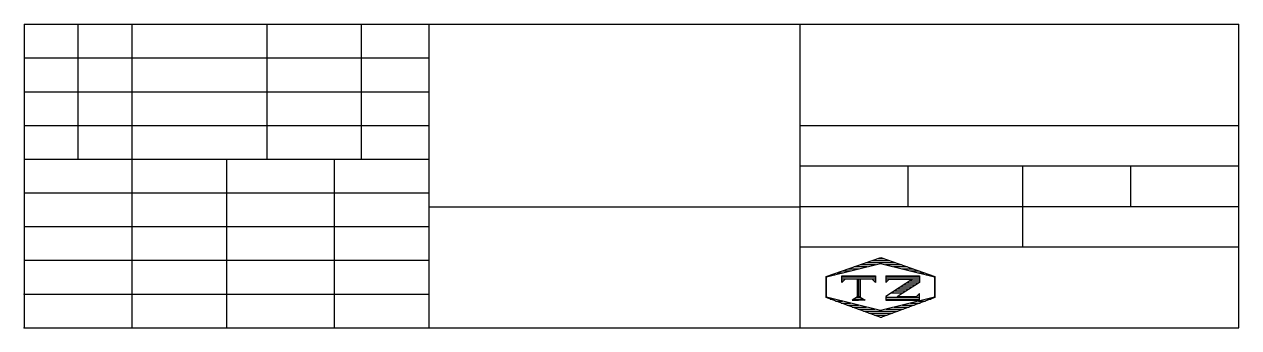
# Model space of a CAD drawing. Header units: millimetres. Extents: x 0 to 19776, y -228 to 5940.
# Drawn here: x 10794 to 19776, y 3333 to 5578 of the extents above; entities that cross this region are included whole.
import ezdxf

# ---------------------------------------------------------------- set-up
doc = ezdxf.new("R2010")
doc.units = ezdxf.units.MM
doc.header["$LTSCALE"] = 200
doc.layers.add('THICK', color=7, linetype='Continuous')

# ---------------------------------------------------------------- blocks, each defined once
blk = doc.blocks.new('*X44')
at = {"color": 0}
for p, q in [((127.06, 7.8), (132.06, 7.8)), ((127.06, 7.5), (132.06, 7.5)), ((127.06, 7.2), (127.32, 7.2)), ((130.62, 7.2), (132.06, 7.2)), ((127.84, 5.4), (129.64, 5.4)), ((128.3, 5.7), (130.1, 5.7)), ((128.77, 6), (130.57, 6)), ((129.23, 6.3), (131.04, 6.3)), ((129.7, 6.6), (131.51, 6.6)), ((130.16, 6.9), (131.98, 6.9))]:
    blk.add_line(p, q, dxfattribs=at)
blk = doc.blocks.new('*X45')
at = {"color": 0}
for p, q in [((127.06, 4.8), (132.06, 4.8)), ((127.06, 4.5), (132.06, 4.5)), ((131.84, 5.1), (132.06, 5.1))]:
    blk.add_line(p, q, dxfattribs=at)
blk = doc.blocks.new('*X43')
at = {"color": 0}
for p, q in [((122.34, 4.5), (123.72, 4.5)), ((122.82, 4.8), (123.24, 4.8))]:
    blk.add_line(p, q, dxfattribs=at)
blk = doc.blocks.new('*X42')
at = {"color": 0}
for p, q in [((120.53, 7.8), (125.53, 7.8)), ((120.53, 7.5), (125.53, 7.5)), ((120.53, 7.2), (120.79, 7.2)), ((125.27, 7.2), (125.53, 7.2))]:
    blk.add_line(p, q, dxfattribs=at)
blk = doc.blocks.new('*X41')
at = {"color": 0}
for p, q in [((121.52, 9), (123.12, 9)), ((122.38, 9.3), (124.32, 9.3)), ((123.24, 9.6), (125.52, 9.6)), ((124.1, 9.9), (128.52, 9.9)), ((124.97, 10.2), (127.67, 10.2)), ((125.83, 10.5), (126.82, 10.5)), ((127.02, 9.6), (129.37, 9.6)), ((128.22, 9.3), (130.22, 9.3)), ((129.42, 9), (131.07, 9)), ((118.22, 7.8), (118.32, 7.8)), ((118.22, 7.5), (118.27, 7.5)), ((118.22, 7.2), (118.27, 7.2)), ((118.94, 8.1), (119.52, 8.1)), ((119.8, 8.4), (120.72, 8.4)), ((120.66, 8.7), (121.92, 8.7)), ((130.62, 8.7), (131.92, 8.7)), ((131.82, 8.4), (132.77, 8.4)), ((133.02, 8.1), (133.62, 8.1)), ((134.22, 7.8), (134.32, 7.8)), ((134.27, 7.5), (134.32, 7.5)), ((134.27, 7.2), (134.32, 7.2)), ((118.22, 6.9), (118.27, 6.9)), ((118.22, 6.6), (118.27, 6.6)), ((118.22, 6.3), (118.27, 6.3)), ((118.22, 6), (118.27, 6)), ((118.22, 5.7), (118.27, 5.7)), ((118.22, 5.4), (118.27, 5.4)), ((134.27, 6.9), (134.32, 6.9)), ((134.27, 6.6), (134.32, 6.6)), ((134.27, 6.3), (134.32, 6.3)), ((134.27, 6), (134.32, 6)), ((134.27, 5.7), (134.32, 5.7)), ((134.27, 5.4), (134.32, 5.4)), ((118.22, 5.1), (118.27, 5.1)), ((118.22, 4.8), (118.27, 4.8)), ((118.79, 4.5), (119.42, 4.5)), ((119.61, 4.2), (120.62, 4.2)), ((120.43, 3.9), (121.82, 3.9)), ((121.26, 3.6), (123.02, 3.6)), ((129.52, 3.6), (131.32, 3.6)), ((130.72, 3.9), (132.14, 3.9)), ((131.92, 4.2), (132.95, 4.2)), ((133.12, 4.5), (133.76, 4.5)), ((134.27, 5.1), (134.32, 5.1)), ((134.27, 4.8), (134.32, 4.8)), ((122.08, 3.3), (124.22, 3.3)), ((122.91, 3), (125.42, 3)), ((123.73, 2.7), (128.89, 2.7)), ((124.55, 2.4), (128.07, 2.4)), ((125.38, 2.1), (127.26, 2.1)), ((126.2, 1.8), (126.45, 1.8)), ((127.12, 3), (129.7, 3)), ((128.32, 3.3), (130.51, 3.3))]:
    blk.add_line(p, q, dxfattribs=at)

msp = doc.modelspace()

# ---------------------------------------------------------------- linework, layer by layer
at = {"layer": 'THICK'}
for p, q in [((10794.2265, 5578.1322), (10794.2265, 3332.8122)), ((10794.2265, 5578.1322), (19775.5065, 5578.1322)), ((11193.2654, 5577.0493), (11193.2654, 5578.1322)), ((11193.3945, 4580.2122), (11193.3945, 5578.1322)), ((11592.5625, 3332.8122), (11592.5625, 5578.1322)), ((12590.4825, 4580.2122), (12590.4825, 5578.1322)), ((13289.0265, 4580.2122), (13289.0265, 5578.1322)), ((13787.9865, 3332.8122), (13787.9865, 5578.1322)), ((16532.2665, 3332.8122), (16532.2665, 5578.1322)), ((19775.5065, 3332.8122), (19775.5065, 5578.1322)), ((10794.2265, 4829.6922), (13787.9865, 4829.6922)), ((16532.2665, 4829.6922), (19775.5065, 4829.6922)), ((10794.2265, 4580.2122), (13787.9865, 4580.2122)), ((12291.1065, 3332.8122), (12291.1065, 4580.2122)), ((13089.4425, 3332.8122), (13089.4425, 4580.2122)), ((16532.2665, 4530.3162), (19775.5065, 4530.3162)), ((17330.6025, 4230.9402), (17330.6025, 4530.3162)), ((18178.8345, 3931.5642), (18178.8345, 4530.3162)), ((18977.1705, 4230.9402), (18977.1705, 4530.3162)), ((13787.9865, 4226.6151), (16532.2665, 4226.6151)), ((16532.2665, 4230.9402), (19775.5065, 4230.9402)), ((16532.2665, 3931.5642), (19775.5065, 3931.5642)), ((10794.2265, 3332.8122), (19775.5065, 3332.8122))]:
    msp.add_line(p, q, dxfattribs=at)
at = {"layer": 'THICK', "color": 3}
for p, q in [((10794.2265, 5328.6522), (13787.9865, 5328.6522)), ((10794.2265, 5079.1722), (13787.9865, 5079.1722)), ((10794.2265, 4330.7322), (13787.9865, 4330.7322)), ((10794.2265, 4081.2522), (13787.9865, 4081.2522)), ((10794.2265, 3831.7722), (13787.9865, 3831.7722)), ((16724.4697, 3712.3255), (17128.8788, 3853.1809)), ((16727.0957, 3709.1534), (17126.2637, 3808.9454)), ((17126.2637, 3808.9454), (17525.4317, 3709.1534)), ((17128.8788, 3853.1809), (17528.0359, 3712.3255)), ((16724.4697, 3555.4638), (16724.4697, 3712.3255)), ((16727.0957, 3559.4654), (16727.0957, 3709.1534)), ((16839.81, 3667.0813), (16839.81, 3716.9773)), ((16839.81, 3716.9773), (17089.29, 3716.9773)), ((16864.758, 3692.0293), (16839.81, 3667.0813)), ((17064.342, 3692.0293), (16864.758, 3692.0293)), ((16953.6321, 3692.2676), (16953.6321, 3555.4138)), ((16964.5466, 3692.2676), (16964.5466, 3555.4138)), ((16977.0203, 3692.2676), (16977.0203, 3555.4138)), ((17089.29, 3667.0813), (17064.342, 3692.0293)), ((17089.29, 3716.9773), (17089.29, 3667.0813)), ((17165.6843, 3716.9773), (17165.6843, 3667.0813)), ((17165.6843, 3716.9773), (17415.1643, 3716.9773)), ((17165.6843, 3667.0813), (17190.6323, 3692.0293)), ((17362.1444, 3692.0293), (17165.6843, 3564.9175)), ((17190.6323, 3692.0293), (17362.1444, 3692.0293)), ((17415.1643, 3716.9773), (17415.1643, 3667.0813)), ((17525.4317, 3709.1534), (17525.4317, 3559.4654)), ((17528.0359, 3712.3255), (17528.0359, 3555.4638)), ((17415.1575, 3667.5579), (17287.3457, 3585.7583)), ((10794.2265, 3582.2922), (13787.9865, 3582.2922)), ((17128.8788, 3408.2058), (16724.4697, 3555.4638)), ((17126.2637, 3459.6734), (16727.0957, 3559.4654)), ((16964.5466, 3566.8183), (16916.2112, 3536.4063)), ((16916.2112, 3536.4063), (16964.5466, 3536.4063)), ((16964.5466, 3566.8183), (17012.882, 3536.4063)), ((17012.882, 3536.4063), (16964.5466, 3536.4063)), ((17525.4317, 3559.4654), (17126.2637, 3459.6734)), ((17528.0359, 3555.4638), (17128.8788, 3408.2058)), ((17165.6843, 3564.9175), (17165.6843, 3536.4063)), ((17165.6843, 3536.4063), (17415.1575, 3536.4063)), ((17287.3457, 3585.7583), (17249.2144, 3561.3543)), ((17390.2095, 3561.3543), (17249.2144, 3561.3543)), ((17415.1575, 3586.3023), (17390.2095, 3561.3543)), ((17415.1575, 3536.4063), (17415.1575, 3586.3023))]:
    msp.add_line(p, q, dxfattribs=at)
for p in [(10794.2265, 3582.2922), (10794.2265, 3332.8122)]:
    msp.add_point(p, dxfattribs=at)

# ---------------------------------------------------------------- block references
at = {"layer": 'THICK', "color": 3, "xscale": 49.89600000000064, "yscale": 49.89599999999996, "zscale": 49.89600000000001}
for name in ['*X41', '*X42', '*X44', '*X43', '*X45']:
    msp.add_blockref(name, (10825.7835, 3320.6214), dxfattribs=at)

doc.saveas('drawing.dxf')
